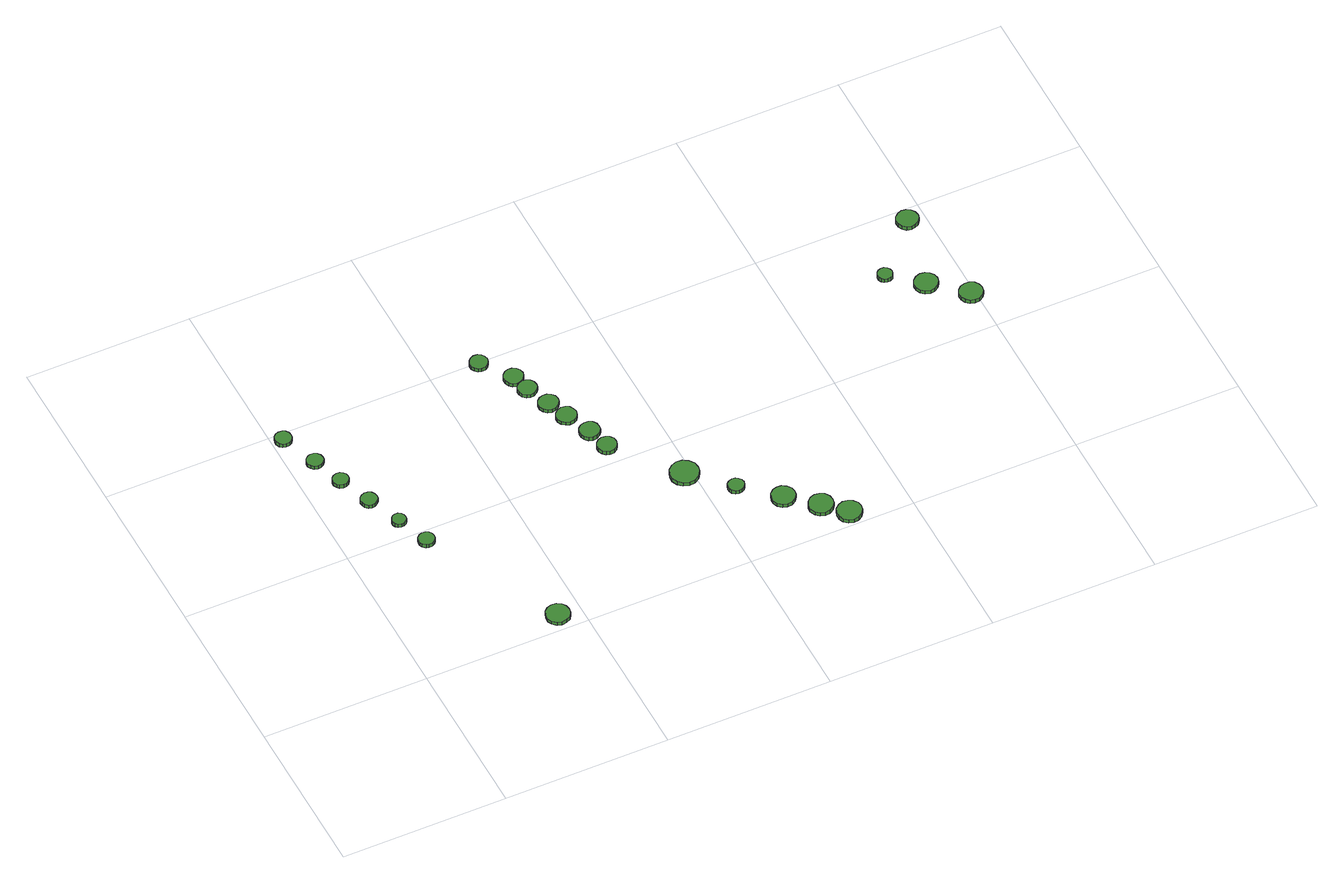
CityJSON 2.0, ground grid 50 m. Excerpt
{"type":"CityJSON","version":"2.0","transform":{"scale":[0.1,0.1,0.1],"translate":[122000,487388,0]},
"CityObjects":{
"tree1":{"type":"SolitaryVegetationObject","attributes":{"function":"something"},"geometry":[{"type":"MultiSurface","lod":"1","boundaries":[[[0,1,2,3,4,5,6,7,8,9,10,11,12,13,14]],[[15,16,17,18,19,20,21,22,23,24,25,26,27,28,29]],[[0,29,28,1]],[[1,28,27,2]],[[2,27,26,3]],[[3,26,25,4]],[[4,25,24,5]],[[5,24,23,6]],[[6,23,22,7]],[[7,22,21,8]],[[8,21,20,9]],[[9,20,19,10]],[[10,19,18,11]],[[11,18,17,12]],[[12,17,16,13]],[[13,16,15,14]],[[14,15,29,0]]]}]},
"tree2":{"type":"SolitaryVegetationObject","attributes":{"function":"something"},"geometry":[{"type":"MultiSurface","lod":"1","boundaries":[[[30,31,32,33,34,35,36,37,38,39,40,41,42,43,44]],[[45,46,47,48,49,50,51,52,53,54,55,56,57,58,59]],[[30,59,58,31]],[[31,58,57,32]],[[32,57,56,33]],[[33,56,55,34]],[[34,55,54,35]],[[35,54,53,36]],[[36,53,52,37]],[[37,52,51,38]],[[38,51,50,39]],[[39,50,49,40]],[[40,49,48,41]],[[41,48,47,42]],[[42,47,46,43]],[[43,46,45,44]],[[44,45,59,30]]]}]},
"tree3":{"type":"SolitaryVegetationObject","attributes":{"function":"something"},"geometry":[{"type":"MultiSurface","lod":"1","boundaries":[[[60,61,62,63,64,65,66,67,68,69,70,71,72,73,74]],[[75,76,77,78,79,80,81,82,83,84,85,86,87,88,89]],[[60,89,88,61]],[[61,88,87,62]],[[62,87,86,63]],[[63,86,85,64]],[[64,85,84,65]],[[65,84,83,66]],[[66,83,82,67]],[[67,82,81,68]],[[68,81,80,69]],[[69,80,79,70]],[[70,79,78,71]],[[71,78,77,72]],[[72,77,76,73]],[[73,76,75,74]],[[74,75,89,60]]]}]},
"tree4":{"type":"SolitaryVegetationObject","attributes":{"function":"something"},"geometry":[{"type":"MultiSurface","lod":"1","boundaries":[[[90,91,92,93,94,95,96,97,98,99,100,101,102,103,104]],[[105,106,107,108,109,110,111,112,113,114,115,116,117,118,119]],[[90,119,118,91]],[[91,118,117,92]],[[92,117,116,93]],[[93,116,115,94]],[[94,115,114,95]],[[95,114,113,96]],[[96,113,112,97]],[[97,112,111,98]],[[98,111,110,99]],[[99,110,109,100]],[[100,109,108,101]],[[101,108,107,102]],[[102,107,106,103]],[[103,106,105,104]],[[104,105,119,90]]]}]},
"tree5":{"type":"SolitaryVegetationObject","attributes":{"function":"something"},"geometry":[{"type":"MultiSurface","lod":"1","boundaries":[[[120,121,122,123,124,125,126,127,128,129,130,131,132,133,134]],[[135,136,137,138,139,140,141,142,143,144,145,146,147,148,149]],[[120,149,148,121]],[[121,148,147,122]],[[122,147,146,123]],[[123,146,145,124]],[[124,145,144,125]],[[125,144,143,126]],[[126,143,142,127]],[[127,142,141,128]],[[128,141,140,129]],[[129,140,139,130]],[[130,139,138,131]],[[131,138,137,132]],[[132,137,136,133]],[[133,136,135,134]],[[134,135,149,120]]]}]},
"tree6":{"type":"SolitaryVegetationObject","attributes":{"function":"something"},"geometry":[{"type":"MultiSurface","lod":"1","boundaries":[[[150,151,152,153,154,155,156,157,158,159,160,161,162,163,164]],[[165,166,167,168,169,170,171,172,173,174,175,176,177,178,179]],[[150,179,178,151]],[[151,178,177,152]],[[152,177,176,153]],[[153,176,175,154]],[[154,175,174,155]],[[155,174,173,156]],[[156,173,172,157]],[[157,172,171,158]],[[158,171,170,159]],[[159,170,169,160]],[[160,169,168,161]],[[161,168,167,162]],[[162,167,166,163]],[[163,166,165,164]],[[164,165,179,150]]]}]},
"tree7":{"type":"SolitaryVegetationObject","attributes":{"function":"something"},"geometry":[{"type":"MultiSurface","lod":"1","boundaries":[[[180,181,182,183,184,185,186,187,188,189,190,191,192,193,194]],[[195,196,197,198,199,200,201,202,203,204,205,206,207,208,209]],[[180,209,208,181]],[[181,208,207,182]],[[182,207,206,183]],[[183,206,205,184]],[[184,205,204,185]],[[185,204,203,186]],[[186,203,202,187]],[[187,202,201,188]],[[188,201,200,189]],[[189,200,199,190]],[[190,199,198,191]],[[191,198,197,192]],[[192,197,196,193]],[[193,196,195,194]],[[194,195,209,180]]]}]},
"tree8":{"type":"SolitaryVegetationObject","attributes":{"function":"something"},"geometry":[{"type":"MultiSurface","lod":"1","boundaries":[[[210,211,212,213,214,215,216,217,218,219,220,221,222,223,224]],[[225,226,227,228,229,230,231,232,233,234,235,236,237,238,239]],[[210,239,238,211]],[[211,238,237,212]],[[212,237,236,213]],[[213,236,235,214]],[[214,235,234,215]],[[215,234,233,216]],[[216,233,232,217]],[[217,232,231,218]],[[218,231,230,219]],[[219,230,229,220]],[[220,229,228,221]],[[221,228,227,222]],[[222,227,226,223]],[[223,226,225,224]],[[224,225,239,210]]]}]},
"tree9":{"type":"SolitaryVegetationObject","attributes":{"function":"something"},"geometry":[{"type":"MultiSurface","lod":"1","boundaries":[[[240,241,242,243,244,245,246,247,248,249,250,251,252,253,254]],[[255,256,257,258,259,260,261,262,263,264,265,266,267,268,269]],[[240,269,268,241]],[[241,268,267,242]],[[242,267,266,243]],[[243,266,265,244]],[[244,265,264,245]],[[245,264,263,246]],[[246,263,262,247]],[[247,262,261,248]],[[248,261,260,249]],[[249,260,259,250]],[[250,259,258,251]],[[251,258,257,252]],[[252,257,256,253]],[[253,256,255,254]],[[254,255,269,240]]]}]},
"tree10":{"type":"SolitaryVegetationObject","attributes":{"function":"something"},"geometry":[{"type":"MultiSurface","lod":"1","boundaries":[[[270,271,272,273,274,275,276,277,278,279,280,281,282,283,284]],[[285,286,287,288,289,290,291,292,293,294,295,296,297,298,299]],[[270,299,298,271]],[[271,298,297,272]],[[272,297,296,273]],[[273,296,295,274]],[[274,295,294,275]],[[275,294,293,276]],[[276,293,292,277]],[[277,292,291,278]],[[278,291,290,279]],[[279,290,289,280]],[[280,289,288,281]],[[281,288,287,282]],[[282,287,286,283]],[[283,286,285,284]],[[284,285,299,270]]]}]},
"tree11":{"type":"SolitaryVegetationObject","attributes":{"function":"something"},"geometry":[{"type":"MultiSurface","lod":"1","boundaries":[[[300,301,302,303,304,305,306,307,308,309,310,311,312,313,314]],[[315,316,317,318,319,320,321,322,323,324,325,326,327,328,329]],[[300,329,328,301]],[[301,328,327,302]],[[302,327,326,303]],[[303,326,325,304]],[[304,325,324,305]],[[305,324,323,306]],[[306,323,322,307]],[[307,322,321,308]],[[308,321,320,309]],[[309,320,319,310]],[[310,319,318,311]],[[311,318,317,312]],[[312,317,316,313]],[[313,316,315,314]],[[314,315,329,300]]]}]},
"tree12":{"type":"SolitaryVegetationObject","attributes":{"function":"something"},"geometry":[{"type":"MultiSurface","lod":"1","boundaries":[[[330,331,332,333,334,335,336,337,338,339,340,341,342,343,344]],[[345,346,347,348,349,350,351,352,353,354,355,356,357,358,359]],[[330,359,358,331]],[[331,358,357,332]],[[332,357,356,333]],[[333,356,355,334]],[[334,355,354,335]],[[335,354,353,336]],[[336,353,352,337]],[[337,352,351,338]],[[338,351,350,339]],[[339,350,349,340]],[[340,349,348,341]],[[341,348,347,342]],[[342,347,346,343]],[[343,346,345,344]],[[344,345,359,330]]]}]},
"tree13":{"type":"SolitaryVegetationObject","attributes":{"function":"something"},"geometry":[{"type":"MultiSurface","lod":"1","boundaries":[[[360,361,362,363,364,365,366,367,368,369,370,371,372,373,374]],[[375,376,377,378,379,380,381,382,383,384,385,386,387,388,389]],[[360,389,388,361]],[[361,388,387,362]],[[362,387,386,363]],[[363,386,385,364]],[[364,385,384,365]],[[365,384,383,366]],[[366,383,382,367]],[[367,382,381,368]],[[368,381,380,369]],[[369,380,379,370]],[[370,379,378,371]],[[371,378,377,372]],[[372,377,376,373]],[[373,376,375,374]],[[374,375,389,360]]]}]},
"tree14":{"type":"SolitaryVegetationObject","attributes":{"function":"something"},"geometry":[{"type":"MultiSurface","lod":"1","boundaries":[[[390,391,392,393,394,395,396,397,398,399,400,401,402,403,404]],[[405,406,407,408,409,410,411,412,413,414,415,416,417,418,419]],[[390,419,418,391]],[[391,418,417,392]],[[392,417,416,393]],[[393,416,415,394]],[[394,415,414,395]],[[395,414,413,396]],[[396,413,412,397]],[[397,412,411,398]],[[398,411,410,399]],[[399,410,409,400]],[[400,409,408,401]],[[401,408,407,402]],[[402,407,406,403]],[[403,406,405,404]],[[404,405,419,390]]]}]},
"tree15":{"type":"SolitaryVegetationObject","attributes":{"function":"something"},"geometry":[{"type":"MultiSurface","lod":"1","boundaries":[[[420,421,422,423,424,425,426,427,428,429,430,431,432,433,434]],[[435,436,437,438,439,440,441,442,443,444,445,446,447,448,449]],[[420,449,448,421]],[[421,448,447,422]],[[422,447,446,423]],[[423,446,445,424]],[[424,445,444,425]],[[425,444,443,426]],[[426,443,442,427]],[[427,442,441,428]],[[428,441,440,429]],[[429,440,439,430]],[[430,439,438,431]],[[431,438,437,432]],[[432,437,436,433]],[[433,436,435,434]],[[434,435,449,420]]]}]},
"tree16":{"type":"SolitaryVegetationObject","attributes":{"function":"something"},"geometry":[{"type":"MultiSurface","lod":"1","boundaries":[[[450,451,452,453,454,455,456,457,458,459,460,461,462,463,464]],[[465,466,467,468,469,470,471,472,473,474,475,476,477,478,479]],[[450,479,478,451]],[[451,478,477,452]],[[452,477,476,453]],[[453,476,475,454]],[[454,475,474,455]],[[455,474,473,456]],[[456,473,472,457]],[[457,472,471,458]],[[458,471,470,459]],[[459,470,469,460]],[[460,469,468,461]],[[461,468,467,462]],[[462,467,466,463]],[[463,466,465,464]],[[464,465,479,450]]]}]},
"tree17":{"type":"SolitaryVegetationObject","attributes":{"function":"something"},"geometry":[{"type":"MultiSurface","lod":"1","boundaries":[[[480,481,482,483,484,485,486,487,488,489,490,491,492,493,494]],[[495,496,497,498,499,500,501,502,503,504,505,506,507,508,509]],[[480,509,508,481]],[[481,508,507,482]],[[482,507,506,483]],[[483,506,505,484]],[[484,505,504,485]],[[485,504,503,486]],[[486,503,502,487]],[[487,502,501,488]],[[488,501,500,489]],[[489,500,499,490]],[[490,499,498,491]],[[491,498,497,492]],[[492,497,496,493]],[[493,496,495,494]],[[494,495,509,480]]]}]},
"tree18":{"type":"SolitaryVegetationObject","attributes":{"function":"something"},"geometry":[{"type":"MultiSurface","lod":"1","boundaries":[[[510,511,512,513,514,515,516,517,518,519,520,521,522,523,524]],[[525,526,527,528,529,530,531,532,533,534,535,536,537,538,539]],[[510,539,538,511]],[[511,538,537,512]],[[512,537,536,513]],[[513,536,535,514]],[[514,535,534,515]],[[515,534,533,516]],[[516,533,532,517]],[[517,532,531,518]],[[518,531,530,519]],[[519,530,529,520]],[[520,529,528,521]],[[521,528,527,522]],[[522,527,526,523]],[[523,526,525,524]],[[524,525,539,510]]]}]},
"tree19":{"type":"SolitaryVegetationObject","attributes":{"function":"something"},"geometry":[{"type":"MultiSurface","lod":"1","boundaries":[[[540,541,542,543,544,545,546,547,548,549,550,551,552,553,554]],[[555,556,557,558,559,560,561,562,563,564,565,566,567,568,569]],[[540,569,568,541]],[[541,568,567,542]],[[542,567,566,543]],[[543,566,565,544]],[[544,565,564,545]],[[545,564,563,546]],[[546,563,562,547]],[[547,562,561,548]],[[548,561,560,549]],[[549,560,559,550]],[[550,559,558,551]],[[551,558,557,552]],[[552,557,556,553]],[[553,556,555,554]],[[554,555,569,540]]]}]},
"tree20":{"type":"SolitaryVegetationObject","attributes":{"function":"something"},"geometry":[{"type":"MultiSurface","lod":"1","boundaries":[[[570,571,572,573,574,575,576,577,578,579,580,581,582,583,584]],[[585,586,587,588,589,590,591,592,593,594,595,596,597,598,599]],[[570,599,598,571]],[[571,598,597,572]],[[572,597,596,573]],[[573,596,595,574]],[[574,595,594,575]],[[575,594,593,576]],[[576,593,592,577]],[[577,592,591,578]],[[578,591,590,579]],[[579,590,589,580]],[[580,589,588,581]],[[581,588,587,582]],[[582,587,586,583]],[[583,586,585,584]],[[584,585,599,570]]]}]},
"tree21":{"type":"SolitaryVegetationObject","attributes":{"function":"something"},"geometry":[{"type":"MultiSurface","lod":"1","boundaries":[[[600,601,602,603,604,605,606,607,608,609,610,611,612,613,614]],[[615,616,617,618,619,620,621,622,623,624,625,626,627,628,629]],[[600,629,628,601]],[[601,628,627,602]],[[602,627,626,603]],[[603,626,625,604]],[[604,625,624,605]],[[605,624,623,606]],[[606,623,622,607]],[[607,622,621,608]],[[608,621,620,609]],[[609,620,619,610]],[[610,619,618,611]],[[611,618,617,612]],[[612,617,616,613]],[[613,616,615,614]],[[614,615,629,600]]]}]},
"tree22":{"type":"SolitaryVegetationObject","attributes":{"function":"something"},"geometry":[{"type":"MultiSurface","lod":"1","boundaries":[[[630,631,632,633,634,635,636,637,638,639,640,641,642,643,644]],[[645,646,647,648,649,650,651,652,653,654,655,656,657,658,659]],[[630,659,658,631]],[[631,658,657,632]],[[632,657,656,633]],[[633,656,655,634]],[[634,655,654,635]],[[635,654,653,636]],[[636,653,652,637]],[[637,652,651,638]],[[638,651,650,639]],[[639,650,649,640]],[[640,649,648,641]],[[641,648,647,642]],[[642,647,646,643]],[[643,646,645,644]],[[644,645,659,630]]]}]},
"tree23":{"type":"SolitaryVegetationObject","attributes":{"function":"something"},"geometry":[{"type":"MultiSurface","lod":"1","boundaries":[[[660,661,662,663,664,665,666,667,668,669,670,671,672,673,674]],[[675,676,677,678,679,680,681,682,683,684,685,686,687,688,689]],[[660,689,688,661]],[[661,688,687,662]],[[662,687,686,663]],[[663,686,685,664]],[[664,685,684,665]],[[665,684,683,666]],[[666,683,682,667]],[[667,682,681,668]],[[668,681,680,669]],[[669,680,679,670]],[[670,679,678,671]],[[671,678,677,672]],[[672,677,676,673]],[[673,676,675,674]],[[674,675,689,660]]]}]}
},
"vertices":[
[58,973,15],[56,983,15],[50,992,15],[41,997,15],[30,998,15],[20,995,15],[13,988,15],[9,978,15],[9,968,15],[13,958,15],[20,951,15],[30,948,15],[41,949,15],[50,954,15],[56,963,15],[56,963,2],[50,954,2],[41,949,2],[30,948,2],[20,951,2],[13,958,2],[9,968,2],[9,978,2],[13,988,2],[20,995,2],[30,998,2],[41,997,2],[50,992,2],[56,983,2],[58,973,2],
[101,861,13],[99,872,13],[93,880,13],[84,885,13],[74,886,13],[64,883,13],[56,876,13],[52,867,13],[52,856,13],[56,847,13],[64,840,13],[74,837,13],[84,838,13],[93,843,13],[99,851,13],[99,851,1],[93,843,1],[84,838,1],[74,837,1],[64,840,1],[56,847,1],[52,856,1],[52,867,1],[56,876,1],[64,883,1],[74,886,1],[84,885,1],[93,880,1],[99,872,1],[101,861,1],
[133,767,13],[131,776,13],[125,784,13],[117,789,13],[107,790,13],[97,787,13],[90,781,13],[86,772,13],[86,762,13],[90,753,13],[97,746,13],[107,743,13],[117,744,13],[125,749,13],[131,757,13],[131,757,0],[125,749,0],[117,744,0],[107,743,0],[97,746,0],[90,753,0],[86,762,0],[86,772,0],[90,781,0],[97,787,0],[107,790,0],[117,789,0],[125,784,0],[131,776,0],[133,767,0],
[172,665,13],[170,675,13],[164,684,13],[155,689,13],[145,690,13],[135,687,13],[127,680,13],[123,670,13],[123,660,13],[127,650,13],[135,643,13],[145,640,13],[155,641,13],[164,647,13],[170,655,13],[170,655,1],[164,647,1],[155,641,1],[145,640,1],[135,643,1],[127,650,1],[123,660,1],[123,670,1],[127,680,1],[135,687,1],[145,690,1],[155,689,1],[164,684,1],[170,675,1],[172,665,1],
[210,561,13],[208,570,13],[203,577,13],[195,582,13],[187,582,13],[178,580,13],[172,574,13],[168,566,13],[168,557,13],[172,549,13],[178,543,13],[187,540,13],[195,541,13],[203,546,13],[208,553,13],[208,553,0],[203,546,0],[195,541,0],[187,540,0],[178,543,0],[172,549,0],[168,557,0],[168,566,0],[172,574,0],[178,580,0],[187,582,0],[195,582,0],[203,577,0],[208,570,0],[210,561,0],
[249,461,14],[247,471,14],[241,479,14],[232,484,14],[222,485,14],[213,482,14],[205,475,14],[201,466,14],[201,456,14],[205,447,14],[213,440,14],[222,437,14],[232,438,14],[241,443,14],[247,451,14],[247,451,1],[241,443,1],[232,438,1],[222,437,1],[213,440,1],[205,447,1],[201,456,1],[201,466,1],[205,475,1],[213,482,1],[222,485,1],[232,484,1],[241,479,1],[247,471,1],[249,461,1],
[463,47,18],[460,61,18],[452,73,18],[439,81,18],[424,82,18],[410,78,18],[399,68,18],[393,54,18],[393,39,18],[399,26,18],[410,16,18],[424,11,18],[439,13,18],[452,20,18],[460,32,18],[460,32,6],[452,20,6],[439,13,6],[424,11,6],[410,16,6],[399,26,6],[393,39,6],[393,54,6],[399,68,6],[410,78,6],[424,82,6],[439,81,6],[452,73,6],[460,61,6],[463,47,6],
[670,990,17],[668,1001,17],[661,1010,17],[652,1016,17],[640,1017,17],[630,1013,17],[622,1006,17],[617,996,17],[617,984,17],[622,974,17],[630,967,17],[640,963,17],[652,964,17],[661,970,17],[668,979,17],[668,979,5],[661,970,5],[652,964,5],[640,963,5],[630,967,5],[622,974,5],[617,984,5],[617,996,5],[622,1006,5],[630,1013,5],[640,1017,5],[652,1016,5],[661,1010,5],[668,1001,5],[670,990,5],
[752,847,14],[750,859,14],[743,869,14],[732,875,14],[720,876,14],[709,872,14],[700,864,14],[695,853,14],[695,841,14],[700,830,14],[709,822,14],[720,818,14],[732,820,14],[743,826,14],[750,835,14],[750,835,2],[743,826,2],[732,820,2],[720,818,2],[709,822,2],[700,830,2],[695,841,2],[695,853,2],[700,864,2],[709,872,2],[720,876,2],[732,875,2],[743,869,2],[750,859,2],[752,847,2],
[737,902,15],[734,914,15],[727,924,15],[716,930,15],[704,931,15],[693,927,15],[684,919,15],[679,908,15],[679,896,15],[684,884,15],[693,876,15],[704,872,15],[716,874,15],[727,880,15],[734,890,15],[734,890,3],[727,880,3],[716,874,3],[704,872,3],[693,876,3],[684,884,3],[679,896,3],[679,908,3],[684,919,3],[693,927,3],[704,931,3],[716,930,3],[727,924,3],[734,914,3],[737,902,3],
[782,772,14],[780,785,14],[772,795,14],[761,801,14],[749,802,14],[737,798,14],[728,790,14],[723,779,14],[723,766,14],[728,755,14],[737,746,14],[749,742,14],[761,744,14],[772,750,14],[780,760,14],[780,760,2],[772,750,2],[761,744,2],[749,742,2],[737,746,2],[728,755,2],[723,766,2],[723,779,2],[728,790,2],[737,798,2],[749,802,2],[761,801,2],[772,795,2],[780,785,2],[782,772,2],
[807,709,14],[804,721,14],[797,731,14],[786,737,14],[774,739,14],[762,735,14],[752,726,14],[747,715,14],[747,702,14],[752,691,14],[762,683,14],[774,679,14],[786,680,14],[797,686,14],[804,696,14],[804,696,2],[797,686,2],[786,680,2],[774,679,2],[762,683,2],[752,691,2],[747,702,2],[747,715,2],[752,726,2],[762,735,2],[774,739,2],[786,737,2],[797,731,2],[804,721,2],[807,709,2],
[855,555,20],[853,567,20],[846,576,20],[835,582,20],[823,584,20],[812,580,20],[803,572,20],[798,561,20],[798,549,20],[803,538,20],[812,530,20],[823,526,20],[835,527,20],[846,533,20],[853,543,20],[853,543,7],[846,533,7],[835,527,7],[823,526,7],[812,530,7],[803,538,7],[798,549,7],[798,561,7],[803,572,7],[812,580,7],[823,584,7],[835,582,7],[846,576,7],[853,567,7],[855,555,7],
[838,627,17],[836,640,17],[829,650,17],[818,656,17],[805,657,17],[793,653,17],[784,645,17],[779,634,17],[779,621,17],[784,610,17],[793,601,17],[805,597,17],[818,599,17],[829,605,17],[836,615,17],[836,615,4],[829,605,4],[818,599,4],[805,597,4],[793,601,4],[784,610,4],[779,621,4],[779,634,4],[784,645,4],[793,653,4],[805,657,4],[818,656,4],[829,650,4],[836,640,4],[838,627,4],
[1016,367,21],[1013,384,21],[1002,399,21],[987,408,21],[969,410,21],[952,404,21],[939,392,21],[932,376,21],[932,358,21],[939,342,21],[952,330,21],[969,324,21],[987,326,21],[1002,335,21],[1013,350,21],[1013,350,8],[1002,335,8],[987,326,8],[969,324,8],[952,330,8],[939,342,8],[932,358,8],[932,376,8],[939,392,8],[952,404,8],[969,410,8],[987,408,8],[1002,399,8],[1013,384,8],[1016,367,8],
[1108,265,16],[1105,275,16],[1099,283,16],[1091,288,16],[1081,289,16],[1071,286,16],[1063,279,16],[1059,270,16],[1059,260,16],[1063,251,16],[1071,244,16],[1081,241,16],[1091,242,16],[1099,247,16],[1105,255,16],[1105,255,3],[1099,247,3],[1091,242,3],[1081,241,3],[1071,244,3],[1063,251,3],[1059,260,3],[1059,270,3],[1063,279,3],[1071,286,3],[1081,289,3],[1091,288,3],[1099,283,3],[1105,275,3],[1108,265,3],
[1219,173,15],[1216,187,15],[1207,199,15],[1194,207,15],[1180,208,15],[1166,204,15],[1155,194,15],[1149,180,15],[1149,166,15],[1155,152,15],[1166,142,15],[1180,138,15],[1194,139,15],[1207,147,15],[1216,159,15],[1216,159,3],[1207,147,3],[1194,139,3],[1180,138,3],[1166,142,3],[1155,152,3],[1149,166,3],[1149,180,3],[1155,194,3],[1166,204,3],[1180,208,3],[1194,207,3],[1207,199,3],[1216,187,3],[1219,173,3],
[1301,100,15],[1298,115,15],[1289,128,15],[1276,135,15],[1261,137,15],[1246,132,15],[1235,122,15],[1228,108,15],[1228,93,15],[1235,78,15],[1246,68,15],[1261,63,15],[1276,65,15],[1289,73,15],[1298,85,15],[1298,85,2],[1289,73,2],[1276,65,2],[1261,63,2],[1246,68,2],[1235,78,2],[1228,93,2],[1228,108,2],[1235,122,2],[1246,132,2],[1261,137,2],[1276,135,2],[1289,128,2],[1298,115,2],[1301,100,2],
[1361,43,14],[1358,58,14],[1349,70,14],[1335,78,14],[1320,80,14],[1306,75,14],[1294,65,14],[1288,51,14],[1288,35,14],[1294,21,14],[1306,11,14],[1320,6,14],[1335,8,14],[1349,16,14],[1358,28,14],[1358,28,1],[1349,16,1],[1335,8,1],[1320,6,1],[1306,11,1],[1294,21,1],[1288,35,1],[1288,51,1],[1294,65,1],[1306,75,1],[1320,80,1],[1335,78,1],[1349,70,1],[1358,58,1],[1361,43,1],
[1819,789,24],[1817,798,24],[1812,805,24],[1804,810,24],[1795,811,24],[1786,808,24],[1779,802,24],[1775,793,24],[1775,784,24],[1779,776,24],[1786,770,24],[1795,767,24],[1804,768,24],[1812,772,24],[1817,780,24],[1817,780,11],[1812,772,11],[1804,768,11],[1795,767,11],[1786,770,11],[1779,776,11],[1775,784,11],[1775,793,11],[1779,802,11],[1786,808,11],[1795,811,11],[1804,810,11],[1812,805,11],[1817,798,11],[1819,789,11],
[1921,711,24],[1918,725,24],[1909,737,24],[1897,744,24],[1883,746,24],[1869,741,24],[1858,732,24],[1852,719,24],[1852,704,24],[1858,691,24],[1869,681,24],[1883,677,24],[1897,678,24],[1909,686,24],[1918,697,24],[1918,697,11],[1909,686,11],[1897,678,11],[1883,677,11],[1869,681,11],[1858,691,11],[1852,704,11],[1852,719,11],[1858,732,11],[1869,741,11],[1883,746,11],[1897,744,11],[1909,737,11],[1918,725,11],[1921,711,11],
[2017,625,24],[2014,639,24],[2006,651,24],[1993,658,24],[1979,659,24],[1965,655,24],[1954,645,24],[1948,632,24],[1948,618,24],[1954,605,24],[1965,595,24],[1979,591,24],[1993,592,24],[2006,599,24],[2014,611,24],[2014,611,11],[2006,599,11],[1993,592,11],[1979,591,11],[1965,595,11],[1954,605,11],[1948,618,11],[1948,632,11],[1954,645,11],[1965,655,11],[1979,659,11],[1993,658,11],[2006,651,11],[2014,639,11],[2017,625,11],
[1976,947,25],[1973,960,25],[1965,971,25],[1953,978,25],[1940,980,25],[1927,975,25],[1916,966,25],[1911,954,25],[1911,940,25],[1916,928,25],[1927,918,25],[1940,914,25],[1953,916,25],[1965,922,25],[1973,934,25],[1973,934,12],[1965,922,12],[1953,916,12],[1940,914,12],[1927,918,12],[1916,928,12],[1911,940,12],[1911,954,12],[1916,966,12],[1927,975,12],[1940,980,12],[1953,978,12],[1965,971,12],[1973,960,12],[1976,947,12]
]}
